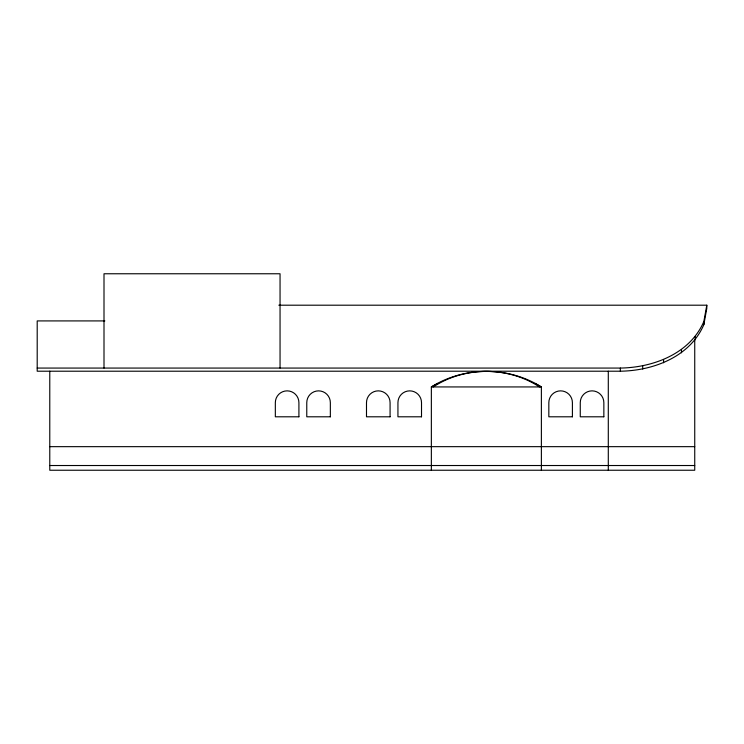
<?xml version="1.0" encoding="UTF-8"?>
<svg xmlns="http://www.w3.org/2000/svg" width="744" height="744" viewBox="0 0 744 744"><rect width="100%" height="100%" fill="white"/><g stroke="black" fill="none" stroke-linecap="round" stroke-linejoin="round"><path stroke-width="1.12" d="M104.858 320.915L37.2 320.915L37.2 371.209L620.347 371.209C653.288 370.726 690.106 356.804 703.852 324.617L703.852 321.473L706.8 305.198L278.814 305.198M703.852 324.617L706.8 308.342L706.8 305.198M37.2 368.066L620.347 368.066C653.288 367.583 690.106 353.66 703.852 321.473M433.231 386.936C465.418 365.825 509.036 366.615 541.381 386.936L541.381 470.236M431.464 386.936L437.825 383.393M431.353 470.236L431.353 386.936C463.707 366.615 507.324 365.825 539.512 386.936M431.353 386.936L541.381 386.936M49.774 446.66L694.738 446.66M49.774 465.521L694.738 465.521M534.908 383.393L541.279 386.936M695.221 336.632L695.221 339.776M694.738 339.729L694.738 470.236L49.774 470.236L49.774 371.209M681.476 349.652L681.476 352.796M663.574 359.65L663.574 362.793M642.723 365.927L642.723 369.071M620.347 368.066L620.347 371.209M608.294 371.209L608.294 470.236M280.051 368.066L280.051 273.764L104.002 273.764L104.002 368.066M298.911 416.798L275.336 416.798L275.336 402.653A11.792 11.792 0 0 1 287.119 390.86A11.792 11.792 0 0 1 298.911 402.653L298.911 416.798M330.345 416.798L306.77 416.798L306.77 402.653A11.792 11.792 0 0 1 318.562 390.86A11.792 11.792 0 0 1 330.345 402.653L330.345 416.798M390.079 416.798L366.494 416.798L366.494 402.653A11.792 11.792 0 0 1 378.287 390.86A11.792 11.792 0 0 1 390.079 402.653L390.079 416.798M421.513 416.798L397.938 416.798L397.938 402.653A11.792 11.792 0 0 1 409.721 390.86A11.792 11.792 0 0 1 421.513 402.653L421.513 416.798M572.406 416.798L548.83 416.798L548.83 402.653A11.792 11.792 0 0 1 560.623 390.86A11.792 11.792 0 0 1 572.406 402.653L572.406 416.798M603.849 416.798L580.264 416.798L580.264 402.653A11.792 11.792 0 0 1 592.057 390.86A11.792 11.792 0 0 1 603.849 402.653L603.849 416.798"/></g></svg>
